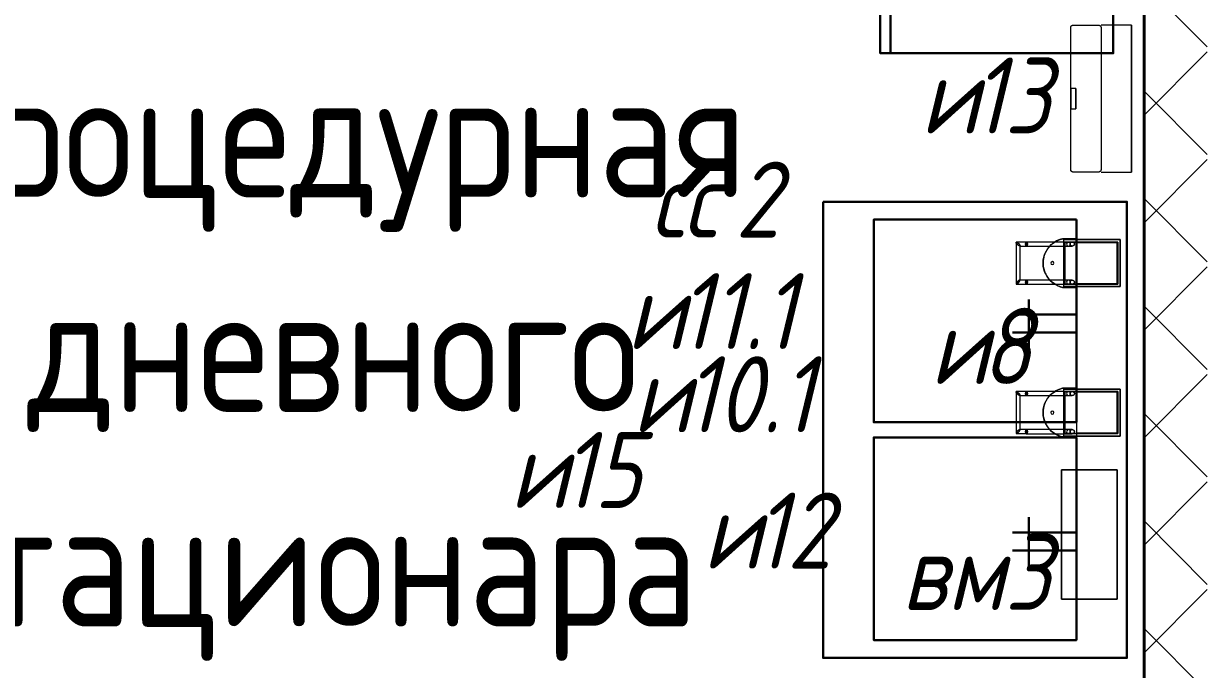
# Model space of a CAD drawing. Header units: millimetres. Extents: x -32954 to 151739, y -65671 to 56243.
# Drawn here: x -11146 to -8808, y -52531 to -51257 of the extents above; entities that cross this region are included whole.
import ezdxf

# ---------------------------------------------------------------- set-up
doc = ezdxf.new("R2010")
doc.units = ezdxf.units.MM
for name, color, linetype, lineweight in [('I-FURN-IDEN', 7, 'Continuous', 9), ('M-EQPM', 7, 'Continuous', 9), ('M-EQPM-IDEN', 7, 'Continuous', 9), ('Марки помещений', 7, 'Continuous', 18), ('Стены разрез', 7, 'Continuous', 40), ('ТХ_оборудование', 6, 'Continuous', 30)]:
    doc.layers.add(name, color=color, linetype=linetype, lineweight=lineweight)
doc.styles.add('GOST Common', font='GOST_Common.ttf', dxfattribs={"width": 0.9, "height": 250})
doc.styles.add('GOST Common_I', font='GOST_Common Italic.ttf', dxfattribs={"width": 0.9, "height": 150})

# ---------------------------------------------------------------- blocks, each defined once
blk = doc.blocks.new('б_п_Диспенсер мыла - Диспенсер для мыла-8001085-О_ТХ_01')
at = {"layer": 'M-EQPM'}
for p, q in [((46.3, 113), (-46.5, 113)), ((-46.5, 113), (-46.5, 46.7)), ((-46.5, 94.4), (-46.5, 113)), ((-46.5, 113), (46.3, 113)), ((-46.5, 23.9), (-46.5, 94.4)), ((41.3, 108), (-41.5, 108)), ((-41.5, 108), (-41.5, 46.7)), ((-41.5, 108), (41.3, 108)), ((-41.5, 3.9), (-41.5, 108)), ((-40.8, 106.9), (-40.8, 46.9)), ((-40.8, 26.9), (-40.8, 106.9)), ((40.7, 106.9), (-40.8, 106.9)), ((-40.8, 106.9), (40.7, 106.9)), ((40.7, 106.9), (40.7, 26.9)), ((40.7, 46.9), (40.7, 106.9)), ((41.3, 46.7), (41.3, 108)), ((41.3, 108), (41.3, 3.9)), ((46.3, 113), (46.3, 94.4)), ((46.3, 46.7), (46.3, 113)), ((46.3, 94.4), (46.3, 23.9)), ((-40.8, 46.9), (-40.8, 26.9)), ((40.7, 26.9), (40.7, 46.9)), ((48, 27.1), (-48, 27.1)), ((-48, 21.5), (-48, 27.1)), ((-48, 27.1), (-48, 27.1)), ((-48, 27.1), (-48, 15.3)), ((-46.5, 46.7), (-46.5, 27.1)), ((-46.5, 27.1), (-46.5, 1.2)), ((-46.5, 1.2), (-46.5, 23.9)), ((-41.5, 46.7), (-41.5, 27.1)), ((-41.5, 27.1), (-41.5, 3.9)), ((-40.8, 26.9), (40.7, 26.9)), ((41.3, 27.1), (41.3, 46.7)), ((41.3, 3.9), (41.3, 27.1)), ((46.3, 27.1), (46.3, 46.7)), ((46.3, 1.2), (46.3, 27.1)), ((46.3, 23.9), (46.3, 1.2)), ((48, 15.3), (48, 27.1)), ((48, 27.1), (48, 27.1)), ((48, 27.1), (48, 21.5)), ((-48, -0.9), (-48, 21.5)), ((-48, 15.3), (-48, 10.4)), ((-48, 10.4), (-48, 5.9)), ((-48, 5.9), (-48, -0.9)), ((-46.5, 1.2), (46.3, 1.2)), ((-41.6, 18.1), (-41.6, 10.8)), ((-41.6, 18.1), (-41.6, -72.8)), ((-41.5, 3.9), (41.3, 3.9)), ((-33.6, 10.8), (-33.6, 18.1)), ((-33.6, -72.8), (-33.6, 18.1)), ((33.6, 18.1), (33.6, 10.8)), ((33.6, 18.1), (33.6, -72.8)), ((41.6, 10.8), (41.6, 18.1)), ((41.6, -72.8), (41.6, 18.1)), ((48, 21.5), (48, -0.9)), ((48, 10.4), (48, 15.3)), ((48, 5.9), (48, 10.4)), ((48, -0.9), (48, 5.9)), ((-41.6, -71.5), (-41.6, -92.3)), ((-41.1, -92.8), (40.8, -92.8)), ((33.9, -84.8), (-34.2, -84.8)), ((-33.6, -85.4), (-33.6, -71.5)), ((33.4, -71.5), (33.4, -85.4)), ((41.4, -92.3), (41.4, -71.5))]:
    blk.add_line(p, q, dxfattribs=at)
at = {"layer": 'M-EQPM', "flags": 128}
for points in [[(-46.9, -5.1), (-47.5, -3), (-48, -0.9)], [(43.2, -13.6), (36.5, -23.2), (27.6, -30.9), (17.2, -36.3), (5.9, -39), (-5.9, -39), (-17.2, -36.3), (-27.6, -30.9), (-36.5, -23.2), (-43.2, -13.6)], [(48, -0.9), (47.5, -3), (46.9, -5.1)]]:
    blk.add_lwpolyline(points, dxfattribs=at)
at = {"layer": 'M-EQPM'}
for start, end in [(360, 180), (0, 180), (180, 360), (180, 360)]:
    blk.add_arc((0, -21), 3, start, end, dxfattribs=at)
for centre, major_axis, ratio, start_param, end_param in [((-37.6, 10.8), (-4, 0), 0.994522, 3.141593, 6.283185), ((-37.6, 10.8), (-4, 0), 0.994522, 0, 3.141593), ((37.6, 10.8), (-4, 0), 0.994522, 3.141593, 6.283185), ((37.6, 10.8), (-4, 0), 0.994522, 0, 3.141593), ((-37.6, -71.5), (-3.99, 0), 0.5, 3.141593, 6.283185), ((37.4, -71.5), (-3.99, 0), 0.5, 3.141593, 6.283185), ((-37.6, -72.8), (4, 0), 0.5, 0, 3.141593), ((-37.6, -71.5), (3.99, 0), 0.5, 3.141593, 6.283185), ((-37.6, -72.8), (4, 0), 0.5, 3.141593, 6.283185), ((37.4, -71.5), (3.99, 0), 0.5, 3.141593, 6.283185), ((37.6, -72.8), (4, 0), 0.5, 0, 3.141593), ((37.6, -72.8), (4, 0), 0.5, 3.141593, 6.283185)]:
    blk.add_ellipse(centre, major_axis=major_axis, ratio=ratio, start_param=start_param, end_param=end_param, dxfattribs=at)
for points, knots in [([(-41.6, 18.1), (-41.6, 18.5), (-41.5, 19.1), (-41.3, 19.8), (-41, 20.3), (-40.8, 20.7), (-40.4, 21.2), (-40, 21.5), (-39.4, 21.9), (-38.6, 22.3), (-37.6, 22.4), (-36.5, 22.3), (-35.7, 21.9), (-35.1, 21.5), (-34.7, 21.2), (-34.4, 20.7), (-34.1, 20.3), (-33.9, 19.8), (-33.6, 19.1), (-33.6, 18.5), (-33.6, 18.1)], [0, 0, 0, 0, 0.083333, 0.125, 0.166667, 0.208333, 0.25, 0.291667, 0.333333, 0.416667, 0.5, 0.583333, 0.666667, 0.708333, 0.75, 0.791667, 0.833333, 0.875, 0.916667, 1, 1, 1, 1]), ([(-33.6, 18.1), (-33.6, 17.8), (-33.6, 17.2), (-33.9, 16.5), (-34.1, 16), (-34.4, 15.5), (-34.7, 15.1), (-35.1, 14.8), (-35.7, 14.3), (-36.5, 14), (-37.6, 13.8), (-38.6, 14), (-39.4, 14.3), (-40, 14.8), (-40.4, 15.1), (-40.8, 15.5), (-41, 16), (-41.3, 16.5), (-41.5, 17.2), (-41.6, 17.8), (-41.6, 18.1)], [0, 0, 0, 0, 0.083333, 0.125, 0.166667, 0.208333, 0.25, 0.291667, 0.333333, 0.416667, 0.5, 0.583333, 0.666667, 0.708333, 0.75, 0.791667, 0.833333, 0.875, 0.916667, 1, 1, 1, 1]), ([(33.6, 18.1), (33.6, 18.5), (33.6, 19.1), (33.9, 19.8), (34.1, 20.3), (34.4, 20.7), (34.7, 21.2), (35.1, 21.5), (35.7, 21.9), (36.5, 22.3), (37.6, 22.4), (38.6, 22.3), (39.4, 21.9), (40, 21.5), (40.4, 21.2), (40.8, 20.7), (41, 20.3), (41.3, 19.8), (41.5, 19.1), (41.6, 18.5), (41.6, 18.1)], [0, 0, 0, 0, 0.083333, 0.125, 0.166667, 0.208333, 0.25, 0.291667, 0.333333, 0.416667, 0.5, 0.583333, 0.666667, 0.708333, 0.75, 0.791667, 0.833333, 0.875, 0.916667, 1, 1, 1, 1]), ([(41.6, 18.1), (41.6, 17.8), (41.5, 17.2), (41.3, 16.5), (41, 16), (40.8, 15.5), (40.4, 15.1), (40, 14.8), (39.4, 14.3), (38.6, 14), (37.6, 13.8), (36.5, 14), (35.7, 14.3), (35.1, 14.8), (34.7, 15.1), (34.4, 15.5), (34.1, 16), (33.9, 16.5), (33.6, 17.2), (33.6, 17.8), (33.6, 18.1)], [0, 0, 0, 0, 0.083333, 0.125, 0.166667, 0.208333, 0.25, 0.291667, 0.333333, 0.416667, 0.5, 0.583333, 0.666667, 0.708333, 0.75, 0.791667, 0.833333, 0.875, 0.916667, 1, 1, 1, 1]), ([(-48, -0.9), (-47.4, -3.4), (-46, -8.1), (-42.9, -14.6), (-39.5, -19.7), (-36.3, -23.4), (-33.8, -26), (-31, -28.4), (-28, -30.7), (-24.9, -32.7), (-21.7, -34.4), (-18.3, -35.9), (-14.7, -37.2), (-11.1, -38.2), (-7.2, -38.9), (-2.9, -39.4), (1.9, -39.4), (6.6, -39), (12.6, -37.9), (18.7, -35.9), (24.1, -33.2), (28, -30.7), (31.7, -27.9), (36.2, -23.8), (43.1, -15.3), (46.6, -7), (48, -0.9)], [0, 0, 0, 0, 0.055556, 0.111111, 0.166667, 0.194444, 0.222222, 0.25, 0.277778, 0.305556, 0.333333, 0.361111, 0.388889, 0.416667, 0.444444, 0.479167, 0.513889, 0.548611, 0.583333, 0.652778, 0.6875, 0.722222, 0.756944, 0.791667, 0.861111, 1, 1, 1, 1]), ([(-43.2, -13.6), (-43.5, -13.1), (-44.1, -12.1), (-45.1, -9.9), (-46, -7.7), (-46.6, -5.8), (-46.8, -5.2), (-46.9, -5.1)], [0, 0, 0, 0, 0.142857, 0.285714, 0.571429, 0.785714, 1, 1, 1, 1]), ([(46.9, -5.1), (46.8, -5.3), (46.5, -6.2), (45.7, -8.3), (45.1, -9.9), (44.7, -10.7), (44.2, -11.9), (43.7, -12.9), (43.2, -13.6)], [0, 0, 0, 0, 0.285714, 0.571429, 0.678571, 0.732143, 0.785714, 1, 1, 1, 1]), ([(-41.6, -92.3), (-41.6, -92.1), (-41.5, -91.8), (-41.3, -91.2), (-41.1, -90.8), (-40.8, -90.4), (-40.6, -90.1), (-40.4, -89.8), (-40, -89.3), (-39.7, -88.9), (-39.4, -88.5), (-39.1, -88.3), (-38.9, -88), (-38.6, -87.8), (-38.4, -87.5), (-38.1, -87.3), (-37.9, -87), (-37.6, -86.8), (-37.4, -86.6), (-37.1, -86.4), (-36.8, -86.2), (-36.6, -86), (-36.3, -85.8), (-36.1, -85.6), (-35.8, -85.5), (-35.6, -85.4), (-35.4, -85.2), (-35.1, -85.1), (-34.8, -85), (-34.6, -84.9), (-34.4, -84.8), (-34.1, -84.8), (-33.9, -84.8), (-33.7, -85), (-33.6, -85.2), (-33.6, -85.4)], [0, 0, 0, 0, 0.083333, 0.125, 0.166667, 0.208333, 0.229167, 0.25, 0.291667, 0.333333, 0.354167, 0.375, 0.395833, 0.416667, 0.4375, 0.458333, 0.479167, 0.5, 0.520833, 0.541667, 0.5625, 0.583333, 0.604167, 0.625, 0.645833, 0.666667, 0.6875, 0.708333, 0.75, 0.770833, 0.791667, 0.833333, 0.875, 0.916667, 1, 1, 1, 1]), ([(-33.6, -85.4), (-33.6, -85.5), (-33.7, -85.8), (-33.9, -86.4), (-34.1, -86.8), (-34.4, -87.2), (-34.6, -87.5), (-34.8, -87.9), (-35.2, -88.3), (-35.5, -88.7), (-35.8, -89.1), (-36.1, -89.3), (-36.3, -89.6), (-36.6, -89.8), (-36.8, -90.1), (-37.1, -90.3), (-37.4, -90.6), (-37.6, -90.8), (-37.9, -91), (-38.1, -91.2), (-38.4, -91.4), (-38.6, -91.6), (-38.9, -91.8), (-39.1, -92), (-39.4, -92.1), (-39.6, -92.3), (-39.8, -92.4), (-40.1, -92.5), (-40.4, -92.6), (-40.6, -92.7), (-40.8, -92.8), (-41.1, -92.8), (-41.3, -92.8), (-41.5, -92.6), (-41.6, -92.4), (-41.6, -92.3)], [0, 0, 0, 0, 0.083333, 0.125, 0.166667, 0.208333, 0.229167, 0.25, 0.291667, 0.333333, 0.354167, 0.375, 0.395833, 0.416667, 0.4375, 0.458333, 0.479167, 0.5, 0.520833, 0.541667, 0.5625, 0.583333, 0.604167, 0.625, 0.645833, 0.666667, 0.6875, 0.708333, 0.75, 0.770833, 0.791667, 0.833333, 0.875, 0.916667, 1, 1, 1, 1]), ([(41.4, -92.3), (41.4, -92.1), (41.3, -91.8), (41.1, -91.2), (40.9, -90.8), (40.6, -90.4), (40.4, -90.1), (40.2, -89.8), (39.8, -89.3), (39.5, -88.9), (39.2, -88.5), (38.9, -88.3), (38.7, -88), (38.4, -87.8), (38.2, -87.5), (37.9, -87.3), (37.6, -87), (37.4, -86.8), (37.1, -86.6), (36.9, -86.4), (36.6, -86.2), (36.4, -86), (36.1, -85.8), (35.9, -85.6), (35.6, -85.5), (35.4, -85.4), (35.2, -85.2), (34.9, -85.1), (34.6, -85), (34.4, -84.9), (34.2, -84.8), (33.9, -84.8), (33.7, -84.8), (33.5, -85), (33.4, -85.2), (33.4, -85.4)], [0, 0, 0, 0, 0.083333, 0.125, 0.166667, 0.208333, 0.229167, 0.25, 0.291667, 0.333333, 0.354167, 0.375, 0.395833, 0.416667, 0.4375, 0.458333, 0.479167, 0.5, 0.520833, 0.541667, 0.5625, 0.583333, 0.604167, 0.625, 0.645833, 0.666667, 0.6875, 0.708333, 0.75, 0.770833, 0.791667, 0.833333, 0.875, 0.916667, 1, 1, 1, 1]), ([(33.4, -85.4), (33.4, -85.5), (33.5, -85.8), (33.7, -86.4), (33.9, -86.8), (34.2, -87.2), (34.4, -87.5), (34.6, -87.9), (35, -88.3), (35.3, -88.7), (35.6, -89.1), (35.9, -89.3), (36.1, -89.6), (36.4, -89.8), (36.6, -90.1), (36.9, -90.3), (37.1, -90.6), (37.4, -90.8), (37.6, -91), (37.9, -91.2), (38.2, -91.4), (38.4, -91.6), (38.7, -91.8), (38.9, -92), (39.2, -92.1), (39.4, -92.3), (39.6, -92.4), (39.9, -92.5), (40.2, -92.6), (40.4, -92.7), (40.6, -92.8), (40.9, -92.8), (41.1, -92.8), (41.3, -92.6), (41.4, -92.4), (41.4, -92.3)], [0, 0, 0, 0, 0.083333, 0.125, 0.166667, 0.208333, 0.229167, 0.25, 0.291667, 0.333333, 0.354167, 0.375, 0.395833, 0.416667, 0.4375, 0.458333, 0.479167, 0.5, 0.520833, 0.541667, 0.5625, 0.583333, 0.604167, 0.625, 0.645833, 0.666667, 0.6875, 0.708333, 0.75, 0.770833, 0.791667, 0.833333, 0.875, 0.916667, 1, 1, 1, 1])]:
    blk.add_open_spline(points, degree=3, knots=knots, dxfattribs=at)
blk = doc.blocks.new('б_п_Диспенсер антисептика - Диспенсер антисептика-8001080-О_ТХ_01')
at = {"layer": 'M-EQPM'}
for p, q in [((46.3, 113), (-46.5, 113)), ((-46.5, 113), (-46.5, 46.7)), ((-46.5, 94.4), (-46.5, 113)), ((-46.5, 113), (46.3, 113)), ((-46.5, 23.9), (-46.5, 94.4)), ((41.3, 108), (-41.5, 108)), ((-41.5, 108), (-41.5, 46.7)), ((-41.5, 108), (41.3, 108)), ((-41.5, 3.9), (-41.5, 108)), ((-40.8, 106.9), (-40.8, 46.9)), ((-40.8, 26.9), (-40.8, 106.9)), ((40.7, 106.9), (-40.8, 106.9)), ((-40.8, 106.9), (40.7, 106.9)), ((40.7, 106.9), (40.7, 26.9)), ((40.7, 46.9), (40.7, 106.9)), ((41.3, 46.7), (41.3, 108)), ((41.3, 108), (41.3, 3.9)), ((46.3, 113), (46.3, 94.4)), ((46.3, 46.7), (46.3, 113)), ((46.3, 94.4), (46.3, 23.9)), ((-40.8, 46.9), (-40.8, 26.9)), ((40.7, 26.9), (40.7, 46.9)), ((48, 27.1), (-48, 27.1)), ((-48, 21.5), (-48, 27.1)), ((-48, 27.1), (-48, 27.1)), ((-48, 27.1), (-48, 15.3)), ((-46.5, 46.7), (-46.5, 27.1)), ((-46.5, 27.1), (-46.5, 1.2)), ((-46.5, 1.2), (-46.5, 23.9)), ((-41.5, 46.7), (-41.5, 27.1)), ((-41.5, 27.1), (-41.5, 3.9)), ((-40.8, 26.9), (40.7, 26.9)), ((41.3, 27.1), (41.3, 46.7)), ((41.3, 3.9), (41.3, 27.1)), ((46.3, 27.1), (46.3, 46.7)), ((46.3, 1.2), (46.3, 27.1)), ((46.3, 23.9), (46.3, 1.2)), ((48, 15.3), (48, 27.1)), ((48, 27.1), (48, 27.1)), ((48, 27.1), (48, 21.5)), ((-48, -0.9), (-48, 21.5)), ((-48, 15.3), (-48, 10.4)), ((-48, 10.4), (-48, 5.9)), ((-48, 5.9), (-48, -0.9)), ((-46.5, 1.2), (46.3, 1.2)), ((-41.6, 18.1), (-41.6, 10.8)), ((-41.6, 18.1), (-41.6, -72.8)), ((-41.5, 3.9), (41.3, 3.9)), ((-33.6, 10.8), (-33.6, 18.1)), ((-33.6, -72.8), (-33.6, 18.1)), ((33.6, 18.1), (33.6, 10.8)), ((33.6, 18.1), (33.6, -72.8)), ((41.6, 10.8), (41.6, 18.1)), ((41.6, -72.8), (41.6, 18.1)), ((48, 21.5), (48, -0.9)), ((48, 10.4), (48, 15.3)), ((48, 5.9), (48, 10.4)), ((48, -0.9), (48, 5.9)), ((-41.6, -71.5), (-41.6, -92.3)), ((-41.1, -92.8), (40.8, -92.8)), ((33.9, -84.8), (-34.2, -84.8)), ((-33.6, -85.4), (-33.6, -71.5)), ((33.4, -71.5), (33.4, -85.4)), ((41.4, -92.3), (41.4, -71.5))]:
    blk.add_line(p, q, dxfattribs=at)
at = {"layer": 'M-EQPM', "flags": 128}
for points in [[(-46.9, -5.1), (-47.5, -3), (-48, -0.9)], [(43.2, -13.6), (36.5, -23.2), (27.6, -30.9), (17.2, -36.3), (5.9, -39), (-5.9, -39), (-17.2, -36.3), (-27.6, -30.9), (-36.5, -23.2), (-43.2, -13.6)], [(48, -0.9), (47.5, -3), (46.9, -5.1)]]:
    blk.add_lwpolyline(points, dxfattribs=at)
at = {"layer": 'M-EQPM'}
for start, end in [(360, 180), (0, 180), (180, 360), (180, 360)]:
    blk.add_arc((0, -21), 3, start, end, dxfattribs=at)
for centre, major_axis, ratio, start_param, end_param in [((-37.6, 10.8), (-4, 0), 0.994522, 3.141593, 6.283185), ((-37.6, 10.8), (-4, 0), 0.994522, 0, 3.141593), ((37.6, 10.8), (-4, 0), 0.994522, 3.141593, 6.283185), ((37.6, 10.8), (-4, 0), 0.994522, 0, 3.141593), ((-37.6, -71.5), (-3.99, 0), 0.5, 3.141593, 6.283185), ((37.4, -71.5), (-3.99, 0), 0.5, 3.141593, 6.283185), ((-37.6, -72.8), (4, 0), 0.5, 0, 3.141593), ((-37.6, -71.5), (3.99, 0), 0.5, 3.141593, 6.283185), ((-37.6, -72.8), (4, 0), 0.5, 3.141593, 6.283185), ((37.4, -71.5), (3.99, 0), 0.5, 3.141593, 6.283185), ((37.6, -72.8), (4, 0), 0.5, 0, 3.141593), ((37.6, -72.8), (4, 0), 0.5, 3.141593, 6.283185)]:
    blk.add_ellipse(centre, major_axis=major_axis, ratio=ratio, start_param=start_param, end_param=end_param, dxfattribs=at)
for points, knots in [([(-41.6, 18.1), (-41.6, 18.5), (-41.5, 19.1), (-41.3, 19.8), (-41, 20.3), (-40.8, 20.7), (-40.4, 21.2), (-40, 21.5), (-39.4, 21.9), (-38.6, 22.3), (-37.6, 22.4), (-36.5, 22.3), (-35.7, 21.9), (-35.1, 21.5), (-34.7, 21.2), (-34.4, 20.7), (-34.1, 20.3), (-33.9, 19.8), (-33.6, 19.1), (-33.6, 18.5), (-33.6, 18.1)], [0, 0, 0, 0, 0.083333, 0.125, 0.166667, 0.208333, 0.25, 0.291667, 0.333333, 0.416667, 0.5, 0.583333, 0.666667, 0.708333, 0.75, 0.791667, 0.833333, 0.875, 0.916667, 1, 1, 1, 1]), ([(-33.6, 18.1), (-33.6, 17.8), (-33.6, 17.2), (-33.9, 16.5), (-34.1, 16), (-34.4, 15.5), (-34.7, 15.1), (-35.1, 14.8), (-35.7, 14.3), (-36.5, 14), (-37.6, 13.8), (-38.6, 14), (-39.4, 14.3), (-40, 14.8), (-40.4, 15.1), (-40.8, 15.5), (-41, 16), (-41.3, 16.5), (-41.5, 17.2), (-41.6, 17.8), (-41.6, 18.1)], [0, 0, 0, 0, 0.083333, 0.125, 0.166667, 0.208333, 0.25, 0.291667, 0.333333, 0.416667, 0.5, 0.583333, 0.666667, 0.708333, 0.75, 0.791667, 0.833333, 0.875, 0.916667, 1, 1, 1, 1]), ([(33.6, 18.1), (33.6, 18.5), (33.6, 19.1), (33.9, 19.8), (34.1, 20.3), (34.4, 20.7), (34.7, 21.2), (35.1, 21.5), (35.7, 21.9), (36.5, 22.3), (37.6, 22.4), (38.6, 22.3), (39.4, 21.9), (40, 21.5), (40.4, 21.2), (40.8, 20.7), (41, 20.3), (41.3, 19.8), (41.5, 19.1), (41.6, 18.5), (41.6, 18.1)], [0, 0, 0, 0, 0.083333, 0.125, 0.166667, 0.208333, 0.25, 0.291667, 0.333333, 0.416667, 0.5, 0.583333, 0.666667, 0.708333, 0.75, 0.791667, 0.833333, 0.875, 0.916667, 1, 1, 1, 1]), ([(41.6, 18.1), (41.6, 17.8), (41.5, 17.2), (41.3, 16.5), (41, 16), (40.8, 15.5), (40.4, 15.1), (40, 14.8), (39.4, 14.3), (38.6, 14), (37.6, 13.8), (36.5, 14), (35.7, 14.3), (35.1, 14.8), (34.7, 15.1), (34.4, 15.5), (34.1, 16), (33.9, 16.5), (33.6, 17.2), (33.6, 17.8), (33.6, 18.1)], [0, 0, 0, 0, 0.083333, 0.125, 0.166667, 0.208333, 0.25, 0.291667, 0.333333, 0.416667, 0.5, 0.583333, 0.666667, 0.708333, 0.75, 0.791667, 0.833333, 0.875, 0.916667, 1, 1, 1, 1]), ([(-48, -0.9), (-47.4, -3.4), (-46, -8.1), (-42.9, -14.6), (-39.5, -19.7), (-36.3, -23.4), (-33.8, -26), (-31, -28.4), (-28, -30.7), (-24.9, -32.7), (-21.7, -34.4), (-18.3, -35.9), (-14.7, -37.2), (-11.1, -38.2), (-7.2, -38.9), (-2.9, -39.4), (1.9, -39.4), (6.6, -39), (12.6, -37.9), (18.7, -35.9), (24.1, -33.2), (28, -30.7), (31.7, -27.9), (36.2, -23.8), (43.1, -15.3), (46.6, -7), (48, -0.9)], [0, 0, 0, 0, 0.055556, 0.111111, 0.166667, 0.194444, 0.222222, 0.25, 0.277778, 0.305556, 0.333333, 0.361111, 0.388889, 0.416667, 0.444444, 0.479167, 0.513889, 0.548611, 0.583333, 0.652778, 0.6875, 0.722222, 0.756944, 0.791667, 0.861111, 1, 1, 1, 1]), ([(-43.2, -13.6), (-43.5, -13.1), (-44.1, -12.1), (-45.1, -9.9), (-46, -7.7), (-46.6, -5.8), (-46.8, -5.2), (-46.9, -5.1)], [0, 0, 0, 0, 0.142857, 0.285714, 0.571429, 0.785714, 1, 1, 1, 1]), ([(46.9, -5.1), (46.8, -5.3), (46.5, -6.2), (45.7, -8.3), (45.1, -9.9), (44.7, -10.7), (44.2, -11.9), (43.7, -12.9), (43.2, -13.6)], [0, 0, 0, 0, 0.285714, 0.571429, 0.678571, 0.732143, 0.785714, 1, 1, 1, 1]), ([(-41.6, -92.3), (-41.6, -92.1), (-41.5, -91.8), (-41.3, -91.2), (-41.1, -90.8), (-40.8, -90.4), (-40.6, -90.1), (-40.4, -89.8), (-40, -89.3), (-39.7, -88.9), (-39.4, -88.5), (-39.1, -88.3), (-38.9, -88), (-38.6, -87.8), (-38.4, -87.5), (-38.1, -87.3), (-37.9, -87), (-37.6, -86.8), (-37.4, -86.6), (-37.1, -86.4), (-36.8, -86.2), (-36.6, -86), (-36.3, -85.8), (-36.1, -85.6), (-35.8, -85.5), (-35.6, -85.4), (-35.4, -85.2), (-35.1, -85.1), (-34.8, -85), (-34.6, -84.9), (-34.4, -84.8), (-34.1, -84.8), (-33.9, -84.8), (-33.7, -85), (-33.6, -85.2), (-33.6, -85.4)], [0, 0, 0, 0, 0.083333, 0.125, 0.166667, 0.208333, 0.229167, 0.25, 0.291667, 0.333333, 0.354167, 0.375, 0.395833, 0.416667, 0.4375, 0.458333, 0.479167, 0.5, 0.520833, 0.541667, 0.5625, 0.583333, 0.604167, 0.625, 0.645833, 0.666667, 0.6875, 0.708333, 0.75, 0.770833, 0.791667, 0.833333, 0.875, 0.916667, 1, 1, 1, 1]), ([(-33.6, -85.4), (-33.6, -85.5), (-33.7, -85.8), (-33.9, -86.4), (-34.1, -86.8), (-34.4, -87.2), (-34.6, -87.5), (-34.8, -87.9), (-35.2, -88.3), (-35.5, -88.7), (-35.8, -89.1), (-36.1, -89.3), (-36.3, -89.6), (-36.6, -89.8), (-36.8, -90.1), (-37.1, -90.3), (-37.4, -90.6), (-37.6, -90.8), (-37.9, -91), (-38.1, -91.2), (-38.4, -91.4), (-38.6, -91.6), (-38.9, -91.8), (-39.1, -92), (-39.4, -92.1), (-39.6, -92.3), (-39.8, -92.4), (-40.1, -92.5), (-40.4, -92.6), (-40.6, -92.7), (-40.8, -92.8), (-41.1, -92.8), (-41.3, -92.8), (-41.5, -92.6), (-41.6, -92.4), (-41.6, -92.3)], [0, 0, 0, 0, 0.083333, 0.125, 0.166667, 0.208333, 0.229167, 0.25, 0.291667, 0.333333, 0.354167, 0.375, 0.395833, 0.416667, 0.4375, 0.458333, 0.479167, 0.5, 0.520833, 0.541667, 0.5625, 0.583333, 0.604167, 0.625, 0.645833, 0.666667, 0.6875, 0.708333, 0.75, 0.770833, 0.791667, 0.833333, 0.875, 0.916667, 1, 1, 1, 1]), ([(41.4, -92.3), (41.4, -92.1), (41.3, -91.8), (41.1, -91.2), (40.9, -90.8), (40.6, -90.4), (40.4, -90.1), (40.2, -89.8), (39.8, -89.3), (39.5, -88.9), (39.2, -88.5), (38.9, -88.3), (38.7, -88), (38.4, -87.8), (38.2, -87.5), (37.9, -87.3), (37.6, -87), (37.4, -86.8), (37.1, -86.6), (36.9, -86.4), (36.6, -86.2), (36.4, -86), (36.1, -85.8), (35.9, -85.6), (35.6, -85.5), (35.4, -85.4), (35.2, -85.2), (34.9, -85.1), (34.6, -85), (34.4, -84.9), (34.2, -84.8), (33.9, -84.8), (33.7, -84.8), (33.5, -85), (33.4, -85.2), (33.4, -85.4)], [0, 0, 0, 0, 0.083333, 0.125, 0.166667, 0.208333, 0.229167, 0.25, 0.291667, 0.333333, 0.354167, 0.375, 0.395833, 0.416667, 0.4375, 0.458333, 0.479167, 0.5, 0.520833, 0.541667, 0.5625, 0.583333, 0.604167, 0.625, 0.645833, 0.666667, 0.6875, 0.708333, 0.75, 0.770833, 0.791667, 0.833333, 0.875, 0.916667, 1, 1, 1, 1]), ([(33.4, -85.4), (33.4, -85.5), (33.5, -85.8), (33.7, -86.4), (33.9, -86.8), (34.2, -87.2), (34.4, -87.5), (34.6, -87.9), (35, -88.3), (35.3, -88.7), (35.6, -89.1), (35.9, -89.3), (36.1, -89.6), (36.4, -89.8), (36.6, -90.1), (36.9, -90.3), (37.1, -90.6), (37.4, -90.8), (37.6, -91), (37.9, -91.2), (38.2, -91.4), (38.4, -91.6), (38.7, -91.8), (38.9, -92), (39.2, -92.1), (39.4, -92.3), (39.6, -92.4), (39.9, -92.5), (40.2, -92.6), (40.4, -92.7), (40.6, -92.8), (40.9, -92.8), (41.1, -92.8), (41.3, -92.6), (41.4, -92.4), (41.4, -92.3)], [0, 0, 0, 0, 0.083333, 0.125, 0.166667, 0.208333, 0.229167, 0.25, 0.291667, 0.333333, 0.354167, 0.375, 0.395833, 0.416667, 0.4375, 0.458333, 0.479167, 0.5, 0.520833, 0.541667, 0.5625, 0.583333, 0.604167, 0.625, 0.645833, 0.666667, 0.6875, 0.708333, 0.75, 0.770833, 0.791667, 0.833333, 0.875, 0.916667, 1, 1, 1, 1])]:
    blk.add_open_spline(points, degree=3, knots=knots, dxfattribs=at)
blk = doc.blocks.new('б_п_Универсальный элемент - Диспенсер перчаток-9267884-О_ТХ_01')
at = {"layer": 'M-EQPM'}
for p, q in [((55, 127.5), (-55, 127.5)), ((-55, 127.5), (-55, -127.5)), ((-55, -127.5), (-55, 127.5)), ((-55, 127.5), (55, 127.5)), ((55, -127.5), (55, 127.5)), ((55, 127.5), (55, -127.5)), ((-55, -127.5), (55, -127.5)), ((55, -127.5), (-55, -127.5))]:
    blk.add_line(p, q, dxfattribs=at)
blk = doc.blocks.new('б_п_Дозатор бумажных полотенец с ТП - Дозатор бумажных полотенец _ручной_-8001081-О_ТХ_01')
at = {"layer": 'M-EQPM'}
for p, q in [((-145, 5.3), (-145, 54.7)), ((-140, 60), (140, 60)), ((-140, 60), (140, 60)), ((-20, 60), (-20, 50)), ((-20, 60), (-20, 50)), ((20, 50), (20, 60)), ((20, 50), (20, 60)), ((145, 54.7), (145, 5.3)), ((140, 0), (-140, 0)), ((-145, 0), (-145, -60)), ((145, -60), (145, 0)), ((-140, -60), (-145, -60)), ((140, -60), (-140, -60)), ((-140, -60), (140, -60)), ((145, -60), (140, -60))]:
    blk.add_line(p, q, dxfattribs=at)
at = {"layer": 'M-EQPM', "flags": 128}
for points in [[(0, 60), (-3.9, 60), (-7.7, 60), (-11.1, 60), (-14.1, 60), (-16.6, 60), (-18.5, 60), (-19.6, 60), (-20, 60), (-19.6, 60), (-18.5, 60), (-16.6, 60), (-14.1, 60), (-11.1, 60), (-7.7, 60), (-3.9, 60), (0, 60)], [(0, 60), (-3.9, 60), (-7.7, 60), (-11.1, 60), (-14.1, 60), (-16.6, 60), (-18.5, 60), (-19.6, 60), (-20, 60), (-19.6, 60), (-18.5, 60), (-16.6, 60), (-14.1, 60), (-11.1, 60), (-7.7, 60), (-3.9, 60), (0, 60)], [(0, 50), (-3.9, 50), (-7.7, 50), (-11.1, 50), (-14.1, 50), (-16.6, 50), (-18.5, 50), (-19.6, 50), (-20, 50), (-19.6, 50), (-18.5, 50), (-16.6, 50), (-14.1, 50), (-11.1, 50), (-7.7, 50), (-3.9, 50), (0, 50)], [(0, 50), (-3.9, 50), (-7.7, 50), (-11.1, 50), (-14.1, 50), (-16.6, 50), (-18.5, 50), (-19.6, 50), (-20, 50), (-19.6, 50), (-18.5, 50), (-16.6, 50), (-14.1, 50), (-11.1, 50), (-7.7, 50), (-3.9, 50), (0, 50)], [(0, 60), (3.9, 60), (7.7, 60), (11.1, 60), (14.1, 60), (16.6, 60), (18.5, 60), (19.6, 60), (20, 60), (19.6, 60), (18.5, 60), (16.6, 60), (14.1, 60), (11.1, 60), (7.7, 60), (3.9, 60), (0, 60)], [(0, 60), (3.9, 60), (7.7, 60), (11.1, 60), (14.1, 60), (16.6, 60), (18.5, 60), (19.6, 60), (20, 60), (19.6, 60), (18.5, 60), (16.6, 60), (14.1, 60), (11.1, 60), (7.7, 60), (3.9, 60), (0, 60)], [(0, 50), (3.9, 50), (7.7, 50), (11.1, 50), (14.1, 50), (16.6, 50), (18.5, 50), (19.6, 50), (20, 50), (19.6, 50), (18.5, 50), (16.6, 50), (14.1, 50), (11.1, 50), (7.7, 50), (3.9, 50), (0, 50)], [(0, 50), (3.9, 50), (7.7, 50), (11.1, 50), (14.1, 50), (16.6, 50), (18.5, 50), (19.6, 50), (20, 50), (19.6, 50), (18.5, 50), (16.6, 50), (14.1, 50), (11.1, 50), (7.7, 50), (3.9, 50), (0, 50)], [(-145, -60), (-144.9, -60), (-144.5, -60), (-143.9, -60), (-143.1, -60), (-142.2, -60), (-141.1, -60), (-140, -60)], [(140, -60), (141.1, -60), (142.2, -60), (143.1, -60), (143.9, -60), (144.5, -60), (144.9, -60), (145, -60)]]:
    blk.add_lwpolyline(points, dxfattribs=at)
at = {"layer": 'M-EQPM'}
for points, knots in [([(-145, 55), (-145, 55.4), (-144.9, 56.1), (-144.6, 56.9), (-144.4, 57.4), (-144.2, 57.8), (-143.9, 58.1), (-143.5, 58.5), (-143.1, 59), (-142.3, 59.5), (-141.3, 59.9), (-140.4, 60), (-140, 60)], [0, 0, 0, 0, 0.166667, 0.25, 0.333333, 0.375, 0.416667, 0.5, 0.583333, 0.666667, 0.833333, 1, 1, 1, 1]), ([(-145, 54.7), (-145, 55.2), (-144.9, 55.9), (-144.7, 56.6), (-144.6, 57), (-144.4, 57.3), (-144.2, 57.6), (-144.1, 57.9), (-143.9, 58.1), (-143.7, 58.3), (-143.5, 58.5), (-143.3, 58.7), (-143.1, 58.9), (-142.8, 59.1), (-142.6, 59.3), (-142.4, 59.4), (-142.3, 59.5), (-142, 59.6), (-141.7, 59.7), (-141.4, 59.8), (-141.1, 59.9), (-140.6, 60), (-140.2, 60), (-140, 60)], [-1, -1, -1, -1, -0.785714, -0.732143, -0.678571, -0.625, -0.571429, -0.535714, -0.5, -0.464286, -0.428571, -0.392857, -0.357143, -0.321429, -0.285714, -0.267857, -0.25, -0.214286, -0.178571, -0.142857, -0.107143, -0.071429, 0, 0, 0, 0]), ([(140, 60), (140.4, 60), (141.3, 59.9), (142.3, 59.5), (143.1, 59), (143.5, 58.5), (143.9, 58.1), (144.2, 57.8), (144.4, 57.4), (144.6, 56.9), (144.9, 56.1), (145, 55.4), (145, 55)], [0, 0, 0, 0, 0.166667, 0.333333, 0.416667, 0.5, 0.583333, 0.625, 0.666667, 0.75, 0.833333, 1, 1, 1, 1]), ([(140, 60), (140.2, 60), (140.5, 60), (141, 59.9), (141.3, 59.8), (141.6, 59.7), (142, 59.6), (142.4, 59.4), (142.6, 59.2), (142.9, 59.1), (143.2, 58.8), (143.5, 58.6), (143.7, 58.3), (143.9, 58.1), (144.1, 57.9), (144.2, 57.7), (144.3, 57.4), (144.5, 57.1), (144.7, 56.6), (144.9, 55.7), (145, 55.1), (145, 54.7)], [-1, -1, -1, -1, -0.946429, -0.892857, -0.866071, -0.839286, -0.785714, -0.732143, -0.705357, -0.678571, -0.625, -0.571429, -0.535714, -0.5, -0.464286, -0.428571, -0.392857, -0.357143, -0.285714, -0.142857, 0, 0, 0, 0]), ([(-140, 0), (-140.2, 0), (-140.5, 0), (-141, 0.1), (-141.3, 0.2), (-141.6, 0.3), (-142, 0.4), (-142.4, 0.6), (-142.6, 0.8), (-142.9, 0.9), (-143.2, 1.2), (-143.5, 1.4), (-143.7, 1.7), (-143.9, 1.9), (-144.1, 2.1), (-144.2, 2.3), (-144.3, 2.6), (-144.5, 2.9), (-144.7, 3.4), (-144.9, 4.3), (-145, 4.9), (-145, 5.3)], [-1, -1, -1, -1, -0.946429, -0.892857, -0.866071, -0.839286, -0.785714, -0.732143, -0.705357, -0.678571, -0.625, -0.571429, -0.535714, -0.5, -0.464286, -0.428571, -0.392857, -0.357143, -0.285714, -0.142857, 0, 0, 0, 0]), ([(145, 5.3), (145, 4.8), (144.9, 4.1), (144.7, 3.4), (144.6, 3), (144.4, 2.7), (144.2, 2.4), (144.1, 2.1), (143.9, 1.9), (143.7, 1.7), (143.5, 1.5), (143.3, 1.3), (143.1, 1.1), (142.8, 0.9), (142.6, 0.7), (142.4, 0.6), (142.3, 0.5), (142, 0.4), (141.7, 0.3), (141.4, 0.2), (141.1, 0.1), (140.6, 0), (140.2, 0), (140, 0)], [-1, -1, -1, -1, -0.785714, -0.732143, -0.678571, -0.625, -0.571429, -0.535714, -0.5, -0.464286, -0.428571, -0.392857, -0.357143, -0.321429, -0.285714, -0.267857, -0.25, -0.214286, -0.178571, -0.142857, -0.107143, -0.071429, 0, 0, 0, 0])]:
    blk.add_open_spline(points, degree=3, knots=knots, dxfattribs=at)
blk = doc.blocks.new('Шкаф для медикаментов м52')
at = {"layer": 'ТХ_оборудование'}
blk.add_line((31280.9, 435618.8), (31280.9, 435138.8), dxfattribs=at)
blk.add_lwpolyline([(31300.9, 435138.8), (31300.9, 435618.8), (30840.9, 435618.8), (30840.9, 435138.8)], close=True, dxfattribs=at)
blk = doc.blocks.new('н12 - мм0006')
at = {"layer": 'ТХ_оборудование', "color": 1}
for p, q in [((-41878.7, 535809.2), (-41878.7, 535683.1)), ((-41843.1, 535809.2), (-41843.1, 535683.1)), ((-41448.7, 535809.2), (-41448.7, 535683.1)), ((-41413.1, 535809.2), (-41413.1, 535683.1)), ((-41908.4, 535715.5), (-41812.6, 535715.5)), ((-41478.4, 535715.5), (-41382.6, 535715.5))]:
    blk.add_line(p, q, dxfattribs=at)
for points in [[(-42101.1, 535309.2), (-41201.1, 535309.2), (-41201.1, 535909.2), (-42101.1, 535909.2)], [(-42066.1, 535809.2), (-41666.1, 535809.2), (-41666.1, 535409.2), (-42066.1, 535409.2)], [(-41636.1, 535809.2), (-41236.1, 535809.2), (-41236.1, 535409.2), (-41636.1, 535409.2)]]:
    blk.add_lwpolyline(points, close=True, dxfattribs=at)

msp = doc.modelspace()

# ---------------------------------------------------------------- hatches: boundary and pattern name
at = {"layer": 'Стены разрез', "lineweight": 9}
h = msp.add_hatch(dxfattribs=at)
h.set_pattern_fill('FP_1', color=256, style=0, pattern_type=2)
h.set_pattern_definition([(45, (-1e-11, -50353.12), (-106.066, 106.066), []), (135, (-1e-11, -50353.12), (-106.066, -106.066), [])])
h.paths.add_polyline_path([(-8808.4, -53723.1), (-8808.4, -48303.1), (-8933.4, -48303.1), (-8933.4, -53723.1)])

# ---------------------------------------------------------------- linework, layer by layer
at = {"layer": 'Стены разрез'}
msp.add_line((-8933.4, -48323.1), (-8933.4, -53723.1), dxfattribs=at)

# ---------------------------------------------------------------- block references
at = {"layer": 'M-EQPM'}
for name, p, rotation in [('б_п_Дозатор бумажных полотенец с ТП - Дозатор бумажных полотенец _ручной_-8001081-О_ТХ_01', (-9018.2, -51404.7), 89.99999999999999), ('б_п_Диспенсер мыла - Диспенсер для мыла-8001085-О_ТХ_01', (-9093.3, -51729.3), 269.9999999999999), ('б_п_Диспенсер антисептика - Диспенсер антисептика-8001080-О_ТХ_01', (-9093.3, -52024.4), 269.9999999999999), ('б_п_Универсальный элемент - Диспенсер перчаток-9267884-О_ТХ_01', (-9041.3, -52265), 180)]:
    msp.add_blockref(name, p, dxfattribs=dict(at, rotation=rotation))
at = {"layer": 'ТХ_оборудование', "rotation": 180}
msp.add_blockref('Шкаф для медикаментов м52', (21846.7, 384303.5), dxfattribs=at)
at = {"layer": 'ТХ_оборудование', "color": 1, "rotation": 270}
msp.add_blockref('н12 - мм0006', (-544876.2, -93709.4), dxfattribs=at)

# ---------------------------------------------------------------- texts
at = {"layer": 'I-FURN-IDEN', "char_height": 150, "width": 122.658, "attachment_point": 1, "style": 'GOST Common_I'}
for s, insert in [('\\fGOST Common|b0|i1|c204|p34|;\\W.9;8', (-9254.1, -51818)), ('\\fGOST Common|b0|i1|c204|p34|;\\W.9;и', (-9355.3, -51818))]:
    msp.add_mtext(s, dxfattribs=dict(at, insert=insert))
at = {"layer": 'M-EQPM-IDEN', "char_height": 150, "attachment_point": 1, "style": 'GOST Common_I'}
for s, insert, width in [('13', (-9273.2, -51323.6), 209.24), ('\\fGOST Common|b0|i1|c204|p34|;\\W.9;и', (-9374.4, -51323.6), 122.658), ('\\fGOST Common|b0|i1|c204|p34|;\\W.9;2', (-9740.7, -51529.1), 122.658), ('сс', (-9907.4, -51529.1), 202.025), ('11.1', (-9853.3, -51749.1), 173.164), ('\\fGOST Common|b0|i1|c204|p34|;\\W.9;и', (-9954.5, -51749.1), 122.658), ('10.1', (-9841.5, -51913.2), 209.24), ('\\fGOST Common|b0|i1|c204|p34|;\\W.9;и', (-9942.7, -51913.2), 122.658), ('15', (-10084, -52062.6), 209.24), ('\\fGOST Common|b0|i1|c204|p34|;\\W.9;и', (-10185.2, -52062.6), 122.658), ('12', (-9702.9, -52182.3), 209.24), ('\\fGOST Common|b0|i1|c204|p34|;\\W.9;и', (-9804.1, -52182.3), 122.658), ('вм3', (-9412.3, -52263.9), 122.658)]:
    msp.add_mtext(s, dxfattribs=dict(at, insert=insert, width=width))
at = {"layer": 'Марки помещений', "lineweight": 9, "char_height": 250, "attachment_point": 1, "style": 'GOST Common'}
for s, insert, width in [('Процедурная', (-11406.1, -51349.7), 2207.847), ('дневного', (-11138.2, -51773), 1558.48), ('стационара', (-11340.6, -52196.4), 2056.328)]:
    msp.add_mtext(s, dxfattribs=dict(at, insert=insert, width=width))

doc.saveas('drawing.dxf')
